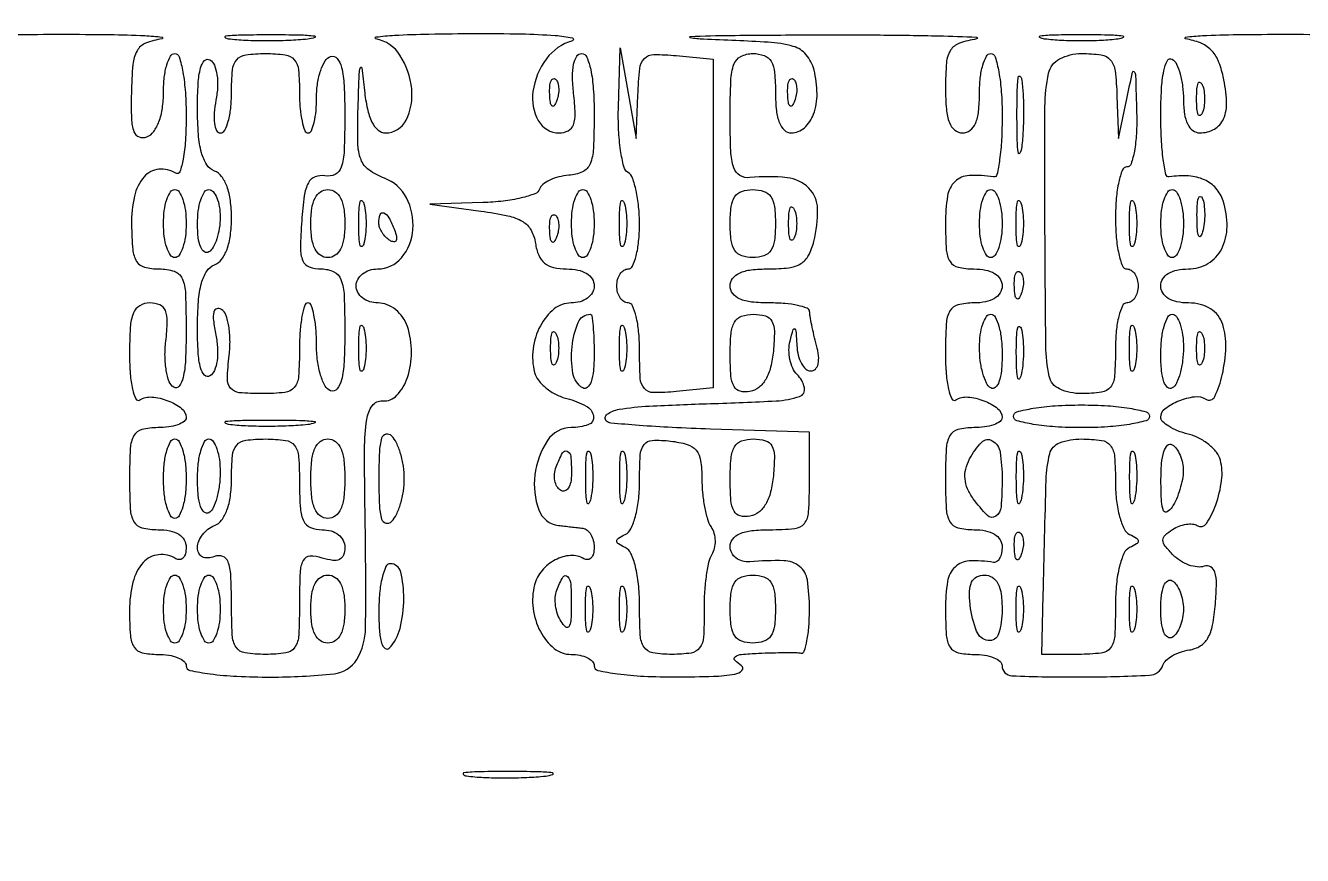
# Model space of a CAD drawing. Extents: x 23 to 255, y 40 to 184.
# Drawn here: x 65.21 to 74.74, y 168.88 to 175.08 of the extents above; entities that cross this region are included whole.
import ezdxf

# ---------------------------------------------------------------- set-up
doc = ezdxf.new("R2010")
doc.units = 0
doc.header["$MEASUREMENT"] = 0

msp = doc.modelspace()

# ---------------------------------------------------------------- linework, layer by layer
for points in [[(207.919475, 175.632891, 0.000007), (191.762556, 175.634099, 0.00002)], [(173.0434, 175.634494, 0.000013), (151.49745, 175.633531)], [(49.932728, 162.472053, 0.000008), (49.952466, 164.319505, 0.000321), (49.97291, 166.358783, 0.000194), (49.994663, 168.777), (50.048921, 175.0797), (50.06606, 167.4516, -0.000547), (50.070594, 163.518264, -0.002902), (50.058222, 161.365297, -0.000864)], [(65.121445, 175.009685, -0.003292), (65.4804, 175.012048, -0.003269), (65.839504, 175.009701, -0.008116), (66.102294, 175.001997, -0.020766), (66.23113, 174.990752, -0.868296), (66.231287, 174.977831, 0.05633), (66.108507, 174.94445, 0.171351), (66.0443, 174.88843, 0.107936), (66.013018, 174.786926, 0.01596), (66.001802, 174.571377, 0.0128), (66.002855, 174.38103, 0.078324), (66.021108, 174.284799, 0.222184), (66.05936, 174.246212, 0.181683), (66.118065, 174.246621, 0.145927), (66.168669, 174.285589, 0.067728), (66.208035, 174.359477, 0.054), (66.23343, 174.460457, 0.034634), (66.2418, 174.581151, -0.027893), (66.24794, 174.691136, -0.043794), (66.266651, 174.783879, -0.054371), (66.293797, 174.848945, -0.27324), (66.3264, 174.8682, -0.333273), (66.359493, 174.843386, -0.026513), (66.386149, 174.730051, -0.027583), (66.404897, 174.578188, -0.016922), (66.411, 174.397907, -0.015207), (66.405578, 174.219673, -0.029827), (66.388528, 174.078817, -0.038784), (66.364027, 173.985826, -0.479735), (66.334034, 173.975182, 0.164111), (66.206793, 174.00474, 0.192705), (66.097526, 173.948158, 0.124472), (66.024869, 173.803179, 0.057739), (66.003372, 173.592221, 0.017445), (66.012513, 173.404603, 0.118747), (66.04147, 173.317212, 0.194211), (66.100111, 173.274384, 0.061868), (66.209473, 173.2608, -0.077687), (66.32273, 173.243096, -0.217283), (66.380787, 173.190293, -0.092818), (66.406034, 173.077253, -0.008659), (66.411, 172.790507, -0.011896), (66.406021, 172.58125, -0.043323), (66.388258, 172.449661, -0.105461), (66.35861, 172.38517, -0.388816), (66.318311, 172.377499, -0.168721), (66.284808, 172.418683, -0.044446), (66.262661, 172.502001, -0.039941), (66.253051, 172.607164, -0.031888), (66.259023, 172.720892, 0.020138), (66.270416, 172.870618, 0.107732), (66.255923, 172.950736, 0.19853), (66.214431, 172.992215, 0.098636), (66.140212, 173.007, 0.131849), (66.06435, 172.986641, 0.169224), (66.017497, 172.932258, 0.079663), (65.993904, 172.825194, 0.014477), (65.988, 172.621307, 0.018862), (65.993459, 172.476643, 0.03711), (66.010609, 172.362884, 0.055971), (66.03539, 172.291843, 0.445646), (66.064966, 172.283182, -0.16021), (66.154578, 172.304718, -0.070271), (66.275084, 172.277495, -0.073583), (66.377327, 172.220386, -0.232695), (66.411, 172.151949, -0.244294), (66.395937, 172.12296, -0.06743), (66.348872, 172.098592, -0.051882), (66.280512, 172.081907, -0.033947), (66.1995, 172.0764, 0.058662), (66.080488, 172.062389, 0.210352), (66.0209, 172.01718, 0.114574), (65.993759, 171.922418, 0.012699), (65.988, 171.6957, 0.012699), (65.993759, 171.468982, 0.114574), (66.0209, 171.37422, 0.210352), (66.080488, 171.329011, 0.058662), (66.1995, 171.315, -0.046667), (66.289515, 171.30658, -0.093033), (66.355934, 171.280661, -0.12462), (66.396313, 171.23862, -0.130045), (66.411, 171.183107, -0.059057), (66.405419, 171.136017, -0.126632), (66.388391, 171.103931, -0.191218), (66.363207, 171.091668, -0.158514), (66.334034, 171.098782, 0.166263), (66.204666, 171.128263, 0.185392), (66.091172, 171.070316, 0.123004), (66.013622, 170.923985, 0.060712), (65.988, 170.713749, 0.017089), (65.994494, 170.52381, 0.126292), (66.022732, 170.438485, 0.19895), (66.082454, 170.396996, 0.053651), (66.1995, 170.3844, -0.038131), (66.280492, 170.378214, -0.057076), (66.348872, 170.359549, -0.074992), (66.395532, 170.332196, -0.226478), (66.411, 170.2998, 0.35435), (66.439062, 170.265176, 0.018721), (66.58935, 170.239196, 0.021783), (66.790415, 170.221014, 0.011656), (67.039799, 170.2152, 0.025512), (67.515656, 170.239496, 0.236864), (67.68419, 170.346852, 0.133086), (67.750413, 170.5826, 0.006525), (67.74729, 171.3996, -0.003949), (67.742658, 171.915747, -0.036758), (67.758767, 172.137835, -0.120433), (67.800793, 172.241366, -0.262774), (67.876068, 172.27603, 0.229715), (67.984218, 172.317881, 0.106917), (68.063076, 172.450348, 0.082608), (68.093197, 172.638079, 0.075539), (68.062638, 172.831694, 0.077178), (68.029039, 172.899275, 0.070275), (67.975604, 172.955975, 0.072896), (67.910661, 172.993956, 0.096209), (67.843499, 173.007, -0.076059), (67.781034, 173.016557, -0.089331), (67.728028, 173.044277, -0.100741), (67.692594, 173.085505, -0.127982), (67.68, 173.1339, -0.125389), (67.692331, 173.182296, -0.100779), (67.727044, 173.223523, -0.090193), (67.778969, 173.251232, -0.077727), (67.840149, 173.2608, 0.222982), (68.018998, 173.344733, 0.155612), (68.103906, 173.554584, 0.139839), (68.055267, 173.791911, 0.183895), (67.8915, 173.9376, -0.063722), (67.775459, 173.999583, -0.149735), (67.71618, 174.07665, -0.085479), (67.692317, 174.202176, -0.012296), (67.694222, 174.464256, -0.001414), (67.702987, 174.716865, -0.078832), (67.712105, 174.763066, -0.787697), (67.722594, 174.761846, -0.004101), (67.741628, 174.59325, 0.026788), (67.763584, 174.455262, 0.06253), (67.798031, 174.356707, 0.096322), (67.843633, 174.297115, 0.183403), (67.899262, 174.276, 0.284825), (68.052359, 174.370912, 0.141488), (68.094787, 174.604366, 0.117309), (68.007219, 174.856002, 0.205845), (67.82791, 174.977713, -0.852462), (67.828356, 174.991911, -0.018495), (67.966938, 175.004501, -0.008839), (68.223561, 175.013727, -0.003735), (68.5683, 175.017446, -0.005635), (68.912253, 175.014711, -0.013696), (69.16571, 175.002889, -0.032504), (69.294503, 174.984872, -0.786094), (69.295237, 174.963553, 0.166894), (69.099911, 174.828904, 0.123804), (68.999466, 174.584653, 0.164721), (69.039564, 174.367636, 0.271806), (69.195679, 174.276, 0.118041), (69.263367, 174.292206, 0.190175), (69.30217, 174.336009, 0.097309), (69.315286, 174.419908, 0.019324), (69.303457, 174.5721, -0.02454), (69.295213, 174.694682, -0.053976), (69.303623, 174.788115, -0.085398), (69.326589, 174.847681, -0.263992), (69.362744, 174.8682, -0.305006), (69.401747, 174.841967, -0.044979), (69.431012, 174.746254, -0.035068), (69.450473, 174.604802, -0.016654), (69.4566, 174.420903, -0.010498), (69.451113, 174.15958, -0.086932), (69.425835, 174.044061, -0.189978), (69.370063, 173.985888, -0.089186), (69.267503, 173.959362, 0.042128), (69.192974, 173.947381, 0.048871), (69.125301, 173.923347, 0.055603), (69.073662, 173.891685, 0.148052), (69.048953, 173.856759, -0.227966), (69.014886, 173.821628, -0.029669), (68.912179, 173.790623, -0.02974), (68.778077, 173.766996, -0.020694), (68.6247, 173.755694), (68.2299, 173.742987), (68.6106, 173.692244, -0.018538), (68.811548, 173.657836, -0.08202), (68.923035, 173.614553, -0.135141), (68.985622, 173.549768, -0.089843), (69.018334, 173.45115, 0.063704), (69.042633, 173.362772, 0.122993), (69.086189, 173.30431, 0.117225), (69.153726, 173.271491, 0.054795), (69.250984, 173.2608, -0.04975), (69.336003, 173.25232, -0.088761), (69.401181, 173.226597, -0.116801), (69.441844, 173.185926, -0.139075), (69.4566, 173.1339, -0.131321), (69.443503, 173.084892, -0.103531), (69.406796, 173.043761, -0.089194), (69.351246, 173.016382, -0.070118), (69.284674, 173.007, 0.171876), (69.157922, 172.962102, 0.101754), (69.05502, 172.836693, 0.089448), (69.000622, 172.664444, 0.096109), (69.011919, 172.48857, 0.103232), (69.041209, 172.429676, 0.055889), (69.098302, 172.371838, 0.052215), (69.172459, 172.323687, 0.056472), (69.253093, 172.293453, -0.061133), (69.397682, 172.237702, -0.238415), (69.451143, 172.161629, -0.35689), (69.413362, 172.098761, -0.086233), (69.284674, 172.0764, 0.25427), (69.108434, 171.98058, 0.11237), (69.0144, 171.723785, 0.119966), (69.04367, 171.462531, 0.285062), (69.191341, 171.346725, -0.001049), (69.234273, 171.341908, -0.000675), (69.284034, 171.33615, -0.000678), (69.332708, 171.330385, -0.001275), (69.372, 171.325575, -0.14357), (69.404308, 171.31155, -0.085255), (69.431749, 171.279363, -0.072797), (69.450289, 171.234325, -0.061373), (69.4566, 171.183107, -0.059057), (69.451019, 171.136017, -0.126632), (69.433991, 171.103931, -0.191218), (69.408807, 171.091668, -0.158514), (69.379634, 171.098782, 0.159433), (69.280802, 171.122692, 0.102451), (69.166552, 171.089465, 0.094678), (69.067503, 171.01002, 0.113032), (69.012263, 170.904143, 0.09559), (69.000738, 170.72757, 0.089573), (69.054916, 170.554931, 0.102086), (69.157747, 170.429377, 0.17194), (69.284674, 170.3844, -0.047238), (69.350475, 170.37817, -0.06722), (69.406097, 170.359549, -0.087371), (69.443602, 170.332112, -0.193594), (69.4566, 170.2998, 0.353136), (69.484432, 170.265307, 0.019488), (69.630764, 170.23959, 0.022299), (69.826954, 170.221806, 0.011982), (70.06995, 170.216495, 0.007264), (70.348325, 170.221128, 0.034623), (70.506538, 170.237064, 0.155409), (70.560131, 170.264827, 0.477379), (70.5564, 170.2998, -0.058328), (70.506915, 170.340663, -0.452799), (70.509195, 170.36701, -0.136733), (70.555232, 170.38446, -0.011496), (70.6833, 170.393123, -0.004614), (70.785125, 170.396721, -0.005503), (70.881185, 170.39817, -0.004791), (70.962118, 170.397726, -0.035396), (71.00055, 170.394418, 0.367733), (71.025282, 170.40952, 0.031759), (71.045362, 170.486748, 0.030054), (71.059438, 170.593767, 0.017674), (71.064, 170.7228, 0.036224), (71.048251, 170.939901, 0.190944), (70.98981, 171.041457, 0.164714), (70.871807, 171.083834, 0.025477), (70.61985, 171.075602, -0.084409), (70.563316, 171.080408, -0.10054), (70.51529, 171.103823, -0.110164), (70.483257, 171.142062, -0.120039), (70.4718, 171.189097, -0.166815), (70.491018, 171.245097, -0.127581), (70.542691, 171.284857, -0.075037), (70.632759, 171.308071, -0.025619), (70.7679, 171.315, 0.023471), (70.953767, 171.32373, 0.201143), (71.025643, 171.362147, 0.158715), (71.05777, 171.445435, 0.013336), (71.064, 171.678959), (71.064, 172.042918), (70.324385, 172.066074, -0.004387), (70.038315, 172.077543, -0.006785), (69.791491, 172.092969, -0.002641), (69.581105, 172.110105, -0.176511), (69.548885, 172.125115, -0.464296), (69.553178, 172.176127, -0.113072), (69.642774, 172.213196, -0.029563), (69.868039, 172.23762, -0.004398), (70.324385, 172.255926, 0.005077), (70.81452, 172.276255, 0.068293), (70.990676, 172.309765, 0.38598), (71.026604, 172.374037, 0.140512), (70.971466, 172.473494, -0.090565), (70.939012, 172.52045, -0.054621), (70.917988, 172.584975, -0.052365), (70.91076, 172.65613, -0.062208), (70.919352, 172.723064, -0.006188), (70.942745, 172.809499, -0.507872), (70.953916, 172.813631, -0.233825), (70.963219, 172.797601, -0.003728), (70.969586, 172.68975, 0.047353), (70.980309, 172.616906, 0.065192), (71.004267, 172.555315, 0.08285), (71.037026, 172.513667, 0.186874), (71.073867, 172.4994, 0.20417), (71.107909, 172.513905, 0.136015), (71.128327, 172.551746, 0.083333), (71.131844, 172.612141, 0.038449), (71.117322, 172.68975, -0.007025), (71.097709, 172.767279, -0.007754), (71.080956, 172.842823, -0.007282), (71.068605, 172.907689, -0.038866), (71.065155, 172.94355, 0.310477), (71.047522, 172.968235, 0.034547), (70.97736, 172.988362, 0.032405), (70.881472, 173.002414, 0.020184), (70.7679, 173.007, -0.025511), (70.632199, 173.013928, -0.075863), (70.5423, 173.037214, -0.129352), (70.490926, 173.077265, -0.164293), (70.4718, 173.1339, -0.161627), (70.490489, 173.190203, -0.129065), (70.540771, 173.230296, -0.077299), (70.628218, 173.253757, -0.026963), (70.758729, 173.2608, 0.029651), (70.909237, 173.269733, 0.106833), (70.999612, 173.300833, 0.135538), (71.057164, 173.361741, 0.060508), (71.097053, 173.465577, 0.067504), (71.124324, 173.710031, 0.192965), (71.058173, 173.864361, 0.171503), (70.896394, 173.941495, 0.05169), (70.61985, 173.942024, -0.160738), (70.544778, 173.958605, -0.182086), (70.498927, 174.015953, -0.068855), (70.476863, 174.139496, -0.009808), (70.4718, 174.397582, -0.009604), (70.476971, 174.666761, -0.076831), (70.500554, 174.788223, -0.189748), (70.551743, 174.846566, -0.11946), (70.641, 174.8682, -0.087745), (70.725808, 174.853201, -0.177212), (70.776964, 174.810037, -0.10769), (70.803247, 174.726434, -0.022514), (70.8102, 174.5721, 0.026588), (70.817136, 174.441759, 0.06822), (70.839768, 174.35029, 0.11212), (70.877144, 174.295902, 0.188537), (70.928049, 174.276, 0.186285), (71.02632, 174.313929, 0.122294), (71.09468, 174.415867, 0.089647), (71.120593, 174.568169, 0.058972), (71.097822, 174.744959, 0.112877), (71.039734, 174.859114, 0.152126), (70.94294, 174.921614, 0.054161), (70.754988, 174.952563, 0.00477), (70.273048, 174.974478, -0.035353), (70.172935, 174.985189, -0.895234), (70.173628, 174.99555, -0.008465), (70.475834, 175.003623, -0.001643), (71.0217, 175.007166, -0.002122), (71.590504, 175.006576, -0.004562), (72.028837, 175.000261, -0.006048), (72.311162, 174.990199, -0.905566), (72.31185, 174.976805, 0.046692), (72.182685, 174.944695, 0.169107), (72.117376, 174.892738, 0.122025), (72.086679, 174.800379, 0.01951), (72.0792, 174.608781, 0.020855), (72.085732, 174.452243, 0.070341), (72.108415, 174.352613, 0.129131), (72.148317, 174.296857, 0.174954), (72.2061, 174.276, 0.164293), (72.262735, 174.295126, 0.129352), (72.302786, 174.3465, 0.075863), (72.326072, 174.436399, 0.025511), (72.333, 174.5721, -0.027026), (72.339137, 174.685558, -0.042582), (72.357851, 174.781221, -0.052312), (72.38497, 174.848565, -0.277684), (72.4176, 174.8682, -0.332234), (72.450681, 174.843491, -0.026982), (72.477349, 174.731518, -0.027868), (72.496096, 174.581266, -0.017105), (72.5022, 174.4029, -0.012821), (72.497643, 174.225194, -0.021802), (72.483562, 174.077225, -0.017945), (72.463758, 173.9648, -0.398588), (72.43875, 173.947618, 0.049932), (72.255302, 173.958053, 0.183705), (72.150395, 173.912916, 0.163813), (72.094855, 173.805283, 0.037927), (72.0792, 173.5992, 0.016149), (72.085545, 173.402797, 0.124134), (72.113569, 173.31579, 0.201266), (72.173244, 173.273639, 0.05449), (72.2907, 173.2608, -0.04716), (72.37897, 173.252456, -0.088208), (72.4458, 173.22696, -0.118484), (72.487156, 173.18635, -0.140575), (72.5022, 173.1339, -0.140575), (72.487156, 173.08145, -0.118484), (72.4458, 173.04084, -0.088208), (72.37897, 173.015344, -0.04716), (72.2907, 173.007, 0.059178), (72.171537, 172.992847, 0.211254), (72.111948, 172.947281, 0.113508), (72.0849, 172.851613, 0.012373), (72.0792, 172.621307, 0.018862), (72.084659, 172.476643, 0.03711), (72.101809, 172.362884, 0.055971), (72.12659, 172.291843, 0.445646), (72.156166, 172.283182, -0.16021), (72.245778, 172.304718, -0.070271), (72.366284, 172.277495, -0.073583), (72.468527, 172.220386, -0.232695), (72.5022, 172.151949, -0.244294), (72.487137, 172.12296, -0.06743), (72.440072, 172.098592, -0.051882), (72.371712, 172.081907, -0.033947), (72.2907, 172.0764, 0.058662), (72.171688, 172.062389, 0.210352), (72.1121, 172.01718, 0.114574), (72.084959, 171.922418, 0.012699), (72.0792, 171.6957, 0.012699), (72.084959, 171.468982, 0.114574), (72.1121, 171.37422, 0.210352), (72.171688, 171.329011, 0.058662), (72.2907, 171.315, -0.04716), (72.37897, 171.306656, -0.088208), (72.4458, 171.28116, -0.118484), (72.487156, 171.24055, -0.140575), (72.5022, 171.1881, -0.048526), (72.497545, 171.140252, -0.075993), (72.483562, 171.10142, -0.105904), (72.462918, 171.077323, -0.204797), (72.43875, 171.071218, 0.049932), (72.255302, 171.081653, 0.183705), (72.150395, 171.036516, 0.163813), (72.094855, 170.928883, 0.037927), (72.0792, 170.7228, 0.016149), (72.085545, 170.526397, 0.124134), (72.113569, 170.43939, 0.201266), (72.173244, 170.397239, 0.05449), (72.2907, 170.3844, -0.038131), (72.371692, 170.378214, -0.057076), (72.440072, 170.359549, -0.074992), (72.486732, 170.332196, -0.226478), (72.5022, 170.2998, 0.403233), (72.574601, 170.224622, 0.010369), (73.087849, 170.215948, 0.010669), (73.60246, 170.228906, 0.31003), (73.702236, 170.304407, -0.128358), (73.725635, 170.340352, -0.054352), (73.772488, 170.374499, -0.048895), (73.833292, 170.401908, -0.045738), (73.899636, 170.417749, 0.102777), (73.98103, 170.447257, 0.126182), (74.036969, 170.50528, 0.082945), (74.072831, 170.603348, 0.025299), (74.094089, 170.760472, 0.016678), (74.101753, 170.911995, 0.076766), (74.089865, 170.998838, 0.196306), (74.058627, 171.037708, 0.209983), (74.010245, 171.042182, -0.109384), (73.959088, 171.03685, -0.05817), (73.896793, 171.051453, -0.053768), (73.833588, 171.082289, -0.056075), (73.779385, 171.125529, -0.027057), (73.718693, 171.193171, -0.164503), (73.702744, 171.236714, -0.214542), (73.718532, 171.2743, -0.049263), (73.77459, 171.317095, -0.048614), (73.823803, 171.341259, -0.050455), (73.876149, 171.355097, -0.055753), (73.923758, 171.3573, -0.122715), (73.958226, 171.346283, 0.404976), (74.027165, 171.36141, 0.061046), (74.096802, 171.500813, 0.052397), (74.140634, 171.68257, 0.097234), (74.131281, 171.83343, 0.103232), (74.101991, 171.892324, 0.055889), (74.044898, 171.950162, 0.052215), (73.970741, 171.998313, 0.056472), (73.890107, 172.028547, -0.032132), (73.812186, 172.053519, -0.044148), (73.74638, 172.086339, -0.051678), (73.700353, 172.12163, -0.2062), (73.6866, 172.153561, -0.234224), (73.719213, 172.219361, -0.067345), (73.820953, 172.277075, -0.065367), (73.939078, 172.307359, -0.170111), (74.02361, 172.288759, 0.44841), (74.089706, 172.308446, 0.05392), (74.145465, 172.470962, 0.046601), (74.172414, 172.677671, 0.086172), (74.149617, 172.844995, 0.088987), (74.114116, 172.912388, 0.086812), (74.057142, 172.963916, 0.079812), (73.981657, 172.996079, 0.060949), (73.892399, 173.007, -0.049666), (73.807279, 173.015476, -0.088745), (73.74205, 173.041192, -0.116855), (73.701365, 173.08186, -0.139121), (73.6866, 173.1339, -0.139121), (73.701365, 173.18594, -0.116855), (73.74205, 173.226608, -0.088745), (73.807279, 173.252324, -0.049666), (73.892399, 173.2608, 0.135897), (74.038623, 173.30129, 0.140393), (74.141025, 173.41087, 0.117269), (74.181197, 173.575652, 0.078405), (74.1519, 173.7684, 0.104325), (74.098582, 173.862561, 0.107451), (74.012263, 173.925973, 0.090408), (73.894522, 173.954685, 0.053917), (73.75005, 173.947618, -0.399427), (73.725033, 173.96486, -0.017592), (73.705238, 174.078691, -0.021567), (73.691157, 174.228272, -0.012684), (73.6866, 174.407893, -0.013434), (73.691819, 174.602105, -0.036506), (73.709203, 174.738564, -0.067066), (73.736035, 174.815985, -0.439638), (73.7712, 174.8259, -0.146547), (73.80382, 174.78917, -0.040338), (73.830949, 174.715886, -0.037109), (73.849572, 174.623885, -0.031397), (73.8558, 174.524807, 0.035447), (73.863377, 174.418063, 0.078626), (73.887313, 174.340316, 0.117824), (73.926168, 174.293254, 0.162938), (73.977707, 174.276, 0.128512), (74.08682, 174.304516, 0.167809), (74.154915, 174.381062, 0.111827), (74.177436, 174.510878, 0.041337), (74.152562, 174.695986, 0.045865), (74.114535, 174.815576, 0.096703), (74.060382, 174.896046, 0.10262), (73.982278, 174.947343, 0.056292), (73.871343, 174.977346, -0.865867), (73.87145, 174.990425, -0.022227), (73.996783, 175.001855, -0.008311), (74.258375, 175.009671, -0.003313), (74.6172, 175.012048, -0.003283), (74.97621, 175.009691, -0.008181)]]:
    msp.add_lwpolyline(points, format="xyb")
for points in [[(73.36935, 174.976201, -0.019375), (73.244162, 174.965569, -0.011494), (73.0944, 174.962126, -0.011494), (72.944638, 174.965569, -0.019375), (72.81945, 174.976201, -0.108536), (72.78424, 174.988644, -0.707215), (72.7868, 175.000299, -0.025693), (72.897319, 175.00828, -0.005179), (73.0944, 175.010322, -0.005179), (73.291481, 175.00828, -0.025693), (73.402, 175.000299, -0.707215), (73.40456, 174.988644, -0.108536)], [(67.318563, 174.975659, -0.015806), (67.176481, 174.965361, -0.010474), (67.01296, 174.962124, -0.010546), (66.853825, 174.965665, -0.02012), (66.726363, 174.976341, -0.180442), (66.703007, 174.988526, -0.613017), (66.707471, 175.00014, -0.021409), (66.832774, 175.007811, -0.004873), (67.0455, 175.009639, -0.004587), (67.25751, 175.00745, -0.026082), (67.369995, 174.999376, -0.78507), (67.371319, 174.987997, -0.062969)], [(66.633138, 174.51954, 0.030607), (66.620268, 174.425631, 0.053255), (66.622735, 174.347107, 0.076888), (66.638718, 174.293797, 0.289189), (66.666915, 174.276, 0.28125), (66.69875, 174.295446, 0.050654), (66.72517, 174.362979, 0.041612), (66.743419, 174.458638, 0.026339), (66.7494, 174.5721, -0.021354), (66.75685, 174.746463, -0.157079), (66.788679, 174.822375, -0.185552), (66.856012, 174.858744, -0.032088), (67.0032, 174.8682, -0.032088), (67.150388, 174.858744, -0.185552), (67.217721, 174.822375, -0.157079), (67.24955, 174.746463, -0.021354), (67.257, 174.5721, 0.020452), (67.261644, 174.458609, 0.032996), (67.275879, 174.362979, 0.035683), (67.296281, 174.29336, 0.313283), (67.321268, 174.276, 0.301364), (67.346124, 174.292478, 0.041666), (67.366417, 174.354401, 0.036417), (67.380382, 174.440608, 0.022719), (67.384718, 174.542898, -0.037132), (67.39219, 174.647719, -0.046994), (67.415204, 174.742044, -0.054504), (67.449057, 174.813556, -0.174105), (67.48965, 174.846048, -0.31405), (67.537767, 174.832298, -0.112445), (67.571162, 174.76488, -0.047505), (67.590229, 174.630577, -0.011523), (67.5954, 174.406241, -0.00917), (67.590555, 174.142107, -0.070209), (67.568777, 174.02026, -0.198207), (67.52283, 173.966631, -0.160715), (67.44735, 173.955041, 0.134532), (67.373297, 173.947529, 0.182656), (67.323672, 173.903128, 0.085875), (67.292783, 173.806113, 0.016175), (67.273286, 173.62035, 0.013348), (67.263981, 173.41613, 0.10272), (67.281593, 173.322477, 0.212747), (67.329772, 173.276598, 0.085634), (67.421336, 173.2608, -0.112102), (67.514115, 173.239734, -0.195221), (67.566456, 173.182256, -0.079063), (67.590278, 173.061818, -0.009368), (67.5954, 172.78845, -0.011651), (67.590218, 172.566091, -0.047841), (67.571131, 172.432785, -0.113061), (67.537724, 172.365859, -0.312518), (67.48965, 172.352199, -0.189021), (67.448627, 172.386934, -0.049428), (67.414746, 172.46802, -0.042757), (67.391595, 172.575816, -0.031534), (67.3839, 172.697705, 0.019313), (67.379318, 172.816297, 0.031275), (67.365262, 172.916207, 0.032725), (67.345164, 172.989472, 0.319918), (67.32045, 173.007055, 0.328956), (67.295664, 172.988736, 0.028353), (67.275638, 172.907611, 0.028696), (67.261579, 172.798322, 0.017643), (67.257, 172.6686, -0.01575), (67.25036, 172.457855, -0.157966), (67.218405, 172.376993, -0.196221), (67.148243, 172.339244, -0.026526), (66.977888, 172.3302, -0.021291), (66.807313, 172.337467, -0.196487), (66.742794, 172.370499, -0.189138), (66.718543, 172.44, -0.019523), (66.732177, 172.616308, 0.031454), (66.738245, 172.72998, 0.039567), (66.728913, 172.834968, 0.04395), (66.707192, 172.918096, 0.17006), (66.674163, 172.958913, 0.216409), (66.639405, 172.963363, 0.270408), (66.617764, 172.939837, 0.084727), (66.6148, 172.876092, 0.018703), (66.632297, 172.767666, -0.035576), (66.645216, 172.665902, -0.049269), (66.641235, 172.574057, -0.059183), (66.622121, 172.502202, -0.161123), (66.588723, 172.462367, -0.356564), (66.548577, 172.467675, -0.126197), (66.518546, 172.522224, -0.049546), (66.500624, 172.6383, -0.013544), (66.4956, 172.823756, -0.017756), (66.502538, 173.019057, -0.048529), (66.525615, 173.155126, -0.07531), (66.564933, 173.244289, -0.161054), (66.6225, 173.291394, 0.142787), (66.675774, 173.331898, 0.072462), (66.715928, 173.406747, 0.055478), (66.741188, 173.511374, 0.031523), (66.7494, 173.6415, 0.031523), (66.741188, 173.771626, 0.055478), (66.715928, 173.876253, 0.072462), (66.675774, 173.951102, 0.142787), (66.6225, 173.991606, -0.161054), (66.564933, 174.038711, -0.07531), (66.525615, 174.127874, -0.048529), (66.502538, 174.263943, -0.017756), (66.4956, 174.459244, -0.013544), (66.500624, 174.6447, -0.049546), (66.518546, 174.760776, -0.126197), (66.548577, 174.815325, -0.356564), (66.588723, 174.820633, -0.160521), (66.621912, 174.781141, -0.058595), (66.641174, 174.709745, -0.049273), (66.645531, 174.619021, -0.036746)], [(69.782995, 174.55631, -0.016277), (69.796991, 174.756651, -0.16842), (69.831425, 174.830558, -0.202071), (69.901156, 174.86023, -0.02492), (70.06995, 174.85241), (70.3449, 174.8259), (70.3449, 173.5992), (70.3449, 172.3725), (70.06995, 172.34599, -0.024415), (69.898475, 172.337873, -0.217115), (69.831435, 172.368547, -0.16671), (69.800838, 172.444335, -0.013333), (69.795, 172.66324, 0.023225), (69.788877, 172.794983, 0.037123), (69.770149, 172.90602, 0.042868), (69.743166, 172.985577, 0.297902), (69.7104, 173.007, -0.148195), (69.678137, 173.016777, -0.098894), (69.650651, 173.044277, -0.082425), (69.632119, 173.085386, -0.064853), (69.6258, 173.1339, -0.064853), (69.632119, 173.182414, -0.082425), (69.650651, 173.223523, -0.098894), (69.678137, 173.251023, -0.148195), (69.7104, 173.2608, 0.293924), (69.743137, 173.281864, 0.044731), (69.770149, 173.358738, 0.038191), (69.788875, 173.466436, 0.023957), (69.795, 173.594207, 0.023552), (69.788803, 173.725695, 0.030444), (69.770149, 173.845035, 0.031293), (69.743208, 173.939257, 0.17067), (69.7104, 173.9799, -0.196475), (69.678033, 174.024365, -0.023642), (69.654178, 174.145829, -0.025269), (69.639377, 174.299325, -0.018235), (69.637805, 174.471343), (69.64981, 174.9105), (69.7104, 174.5721), (69.77099, 174.2337)], [(73.359337, 174.55095), (73.370474, 174.2337), (73.4328, 174.5298, -0.002196), (73.475883, 174.730109, -0.654524), (73.488281, 174.732563, -0.144942), (73.498014, 174.703121, -0.000922), (73.506263, 174.42405, -0.019824), (73.504425, 174.270015, -0.032321), (73.489277, 174.140243, -0.034707), (73.465068, 174.04551, -0.32342), (73.4328, 174.0222, 0.31052), (73.399932, 173.999609, 0.036969), (73.373051, 173.910369, 0.033738), (73.354315, 173.787414, 0.020945), (73.3482, 173.6415, 0.020945), (73.354315, 173.495586, 0.033738), (73.373051, 173.372631, 0.036969), (73.399932, 173.283391, 0.31052), (73.4328, 173.2608, -0.148195), (73.465063, 173.251023, -0.098894), (73.492549, 173.223523, -0.082425), (73.511081, 173.182414, -0.064853), (73.5174, 173.1339, -0.064853), (73.511081, 173.085386, -0.082425), (73.492549, 173.044277, -0.098894), (73.465063, 173.016777, -0.148195), (73.4328, 173.007, 0.295869), (73.400049, 172.985761, 0.04382), (73.373051, 172.907595, 0.037669), (73.354324, 172.798287, 0.023598), (73.3482, 172.6686, -0.015744), (73.341703, 172.462314, -0.14616), (73.311188, 172.37955, -0.200505), (73.244627, 172.340414, -0.033956), (73.0944, 172.3302, -0.105632), (72.93123, 172.365061, -0.23894), (72.853883, 172.460564, -0.050265), (72.828504, 172.68782, -0.001664), (72.821722, 173.5992, -0.002307), (72.822157, 174.470413, -0.051682), (72.849397, 174.720755, -0.222538), (72.93076, 174.827872, -0.121406), (73.0944, 174.8682, -0.034521), (73.242039, 174.857995, -0.18636), (73.311091, 174.819684, -0.147056), (73.345494, 174.739159, -0.019166)], [(69.175991, 174.513938, -0.054073), (69.157248, 174.478687, -0.470617), (69.14183, 174.477228, -0.168741), (69.129874, 174.501911, -0.018894), (69.124879, 174.56505, -0.028489), (69.125809, 174.623947, -0.077125), (69.135176, 174.664554, -0.208169), (69.150797, 174.679997, -0.296942), (69.169313, 174.676088, -0.126455), (69.185661, 174.648429, -0.060344), (69.192358, 174.607372, -0.05415), (69.189192, 174.560203, -0.051402)], [(70.952591, 174.513938, -0.054073), (70.933848, 174.478687, -0.470617), (70.91843, 174.477228, -0.168741), (70.906474, 174.501911, -0.018894), (70.901479, 174.56505, -0.028489), (70.902409, 174.623947, -0.077125), (70.911776, 174.664554, -0.208169), (70.927397, 174.679997, -0.296942), (70.945913, 174.676088, -0.126455), (70.962261, 174.648429, -0.060344), (70.968958, 174.607372, -0.05415), (70.965792, 174.560203, -0.051402)], [(72.648112, 174.171765, -0.069146), (72.635383, 174.124157, -0.756877), (72.623681, 174.125619, -0.031761), (72.615322, 174.221243, -0.005499), (72.613015, 174.4029, -0.005888), (72.614853, 174.58528, -0.025342), (72.622715, 174.693497, -0.556092), (72.634667, 174.699015, -0.212532), (72.647249, 174.679365, -0.024559), (72.658292, 174.571039, -0.012695), (72.66198, 174.434914, -0.01259), (72.658682, 174.29447, -0.018638)], [(73.996429, 174.42405, -0.174857), (73.980585, 174.406336, -0.447206), (73.966293, 174.411492, -0.078554), (73.956397, 174.454384, -0.017491), (73.953758, 174.5298, -0.017491), (73.956397, 174.605216, -0.078554), (73.966293, 174.648108, -0.447206), (73.980585, 174.653264, -0.174857), (73.996429, 174.63555, -0.057986), (74.009655, 174.587327, -0.037979), (74.014031, 174.5298, -0.037979), (74.009655, 174.472273, -0.057986)], [(66.411, 173.5992, -0.031626), (66.404844, 173.501973, -0.048861), (66.386149, 173.419954, -0.06271), (66.358909, 173.363129, -0.254951), (66.3264, 173.3454, -0.254951), (66.293891, 173.363129, -0.06271), (66.266651, 173.419954, -0.048861), (66.247956, 173.501973, -0.031626), (66.2418, 173.5992, -0.031626), (66.247956, 173.696427, -0.048861), (66.266651, 173.778446, -0.06271), (66.293891, 173.835271, -0.254951), (66.3264, 173.853, -0.254951), (66.358909, 173.835271, -0.06271), (66.386149, 173.778446, -0.048861), (66.404844, 173.696427, -0.031626)], [(66.6648, 173.646493, -0.037634), (66.658553, 173.563612, -0.041396), (66.639949, 173.485288, -0.045439), (66.612729, 173.422104, -0.130646), (66.5802, 173.3877, -0.297719), (66.547056, 173.388534, -0.145541), (66.519391, 173.422895, -0.069343), (66.501213, 173.493983, -0.027979), (66.4956, 173.594207, -0.031003), (66.501753, 173.69335, -0.048032), (66.520451, 173.77698, -0.061379), (66.547677, 173.835029, -0.257909), (66.5802, 173.853, -0.222681), (66.612584, 173.837825, -0.076538), (66.639949, 173.792339, -0.058208), (66.65861, 173.725569, -0.039081)], [(67.5954, 173.5992, -0.033607), (67.587874, 173.487352, -0.082504), (67.563675, 173.40885, -0.12651), (67.523402, 173.362497, -0.152103), (67.4685, 173.3454, -0.152103), (67.413598, 173.362497, -0.12651), (67.373325, 173.40885, -0.082504), (67.349126, 173.487352, -0.033607), (67.3416, 173.5992, -0.033607), (67.349126, 173.711048, -0.082504), (67.373325, 173.78955, -0.12651), (67.413598, 173.835903, -0.152103), (67.4685, 173.853, -0.152103), (67.523402, 173.835903, -0.12651), (67.563675, 173.78955, -0.082504), (67.587874, 173.711048, -0.033607)], [(67.738317, 173.45115, -0.161593), (67.724078, 173.429227, -0.542911), (67.710992, 173.433569, -0.052887), (67.701972, 173.493282, -0.011065), (67.699627, 173.5992, -0.011065), (67.701972, 173.705118, -0.052887), (67.710992, 173.764831, -0.542911), (67.724078, 173.769173, -0.161593), (67.738317, 173.74725, -0.039571), (67.750348, 173.679801, -0.024357), (67.754276, 173.5992, -0.024357), (67.750348, 173.518599, -0.039571)], [(69.4566, 173.5992, -0.031626), (69.450444, 173.501973, -0.048861), (69.431749, 173.419954, -0.06271), (69.404509, 173.363129, -0.254951), (69.372, 173.3454, -0.254951), (69.339491, 173.363129, -0.06271), (69.312251, 173.419954, -0.048861), (69.293556, 173.501973, -0.031626), (69.2874, 173.5992, -0.031626), (69.293556, 173.696427, -0.048861), (69.312251, 173.778446, -0.06271), (69.339491, 173.835271, -0.254951), (69.372, 173.853, -0.254951), (69.404509, 173.835271, -0.06271), (69.431749, 173.778446, -0.048861), (69.450444, 173.696427, -0.031626)], [(69.684117, 173.45115, -0.161593), (69.669878, 173.429227, -0.542911), (69.656792, 173.433569, -0.052887), (69.647772, 173.493282, -0.011065), (69.645427, 173.5992, -0.011065), (69.647772, 173.705118, -0.052887), (69.656792, 173.764831, -0.542911), (69.669878, 173.769173, -0.161593), (69.684117, 173.74725, -0.039571), (69.696148, 173.679801, -0.024357), (69.700076, 173.5992, -0.024357), (69.696148, 173.518599, -0.039571)], [(70.8102, 173.5992, -0.030703), (70.802395, 173.472222, -0.116834), (70.77495, 173.398275, -0.166173), (70.723512, 173.35889, -0.081208), (70.641, 173.3454, -0.081208), (70.558488, 173.35889, -0.166173), (70.50705, 173.398275, -0.116834), (70.479605, 173.472222, -0.030703), (70.4718, 173.5992, -0.030703), (70.479605, 173.726178, -0.116834), (70.50705, 173.800125, -0.166173), (70.558488, 173.83951, -0.081208), (70.641, 173.853, -0.081208), (70.723512, 173.83951, -0.166173), (70.77495, 173.800125, -0.116834), (70.802395, 173.726178, -0.030703)], [(72.5022, 173.5992, -0.031626), (72.496044, 173.501973, -0.048861), (72.477349, 173.419954, -0.06271), (72.450109, 173.363129, -0.254951), (72.4176, 173.3454, -0.254951), (72.385091, 173.363129, -0.06271), (72.357851, 173.419954, -0.048861), (72.339156, 173.501973, -0.031626), (72.333, 173.5992, -0.031626), (72.339156, 173.696427, -0.048861), (72.357851, 173.778446, -0.06271), (72.385091, 173.835271, -0.254951), (72.4176, 173.853, -0.254951), (72.450109, 173.835271, -0.06271), (72.477349, 173.778446, -0.048861), (72.496044, 173.696427, -0.031626)], [(72.645117, 173.45115, -0.161593), (72.630878, 173.429227, -0.542911), (72.617792, 173.433569, -0.052887), (72.608772, 173.493282, -0.011065), (72.606427, 173.5992, -0.011065), (72.608772, 173.705118, -0.052887), (72.617792, 173.764831, -0.542911), (72.630878, 173.769173, -0.161593), (72.645117, 173.74725, -0.039571), (72.657148, 173.679801, -0.024357), (72.661076, 173.5992, -0.024357), (72.657148, 173.518599, -0.039571)], [(73.491117, 173.45115, -0.161593), (73.476878, 173.429227, -0.542911), (73.463792, 173.433569, -0.052887), (73.454772, 173.493282, -0.011065), (73.452427, 173.5992, -0.011065), (73.454772, 173.705118, -0.052887), (73.463792, 173.764831, -0.542911), (73.476878, 173.769173, -0.161593), (73.491117, 173.74725, -0.039571), (73.503148, 173.679801, -0.024357), (73.507076, 173.5992, -0.024357), (73.503148, 173.518599, -0.039571)], [(73.8558, 173.5992, -0.031626), (73.849644, 173.501973, -0.048861), (73.830949, 173.419954, -0.06271), (73.803709, 173.363129, -0.254951), (73.7712, 173.3454, -0.254951), (73.738691, 173.363129, -0.06271), (73.711451, 173.419954, -0.048861), (73.692756, 173.501973, -0.031626), (73.6866, 173.5992, -0.031626), (73.692756, 173.696427, -0.048861), (73.711451, 173.778446, -0.06271), (73.738691, 173.835271, -0.254951), (73.7712, 173.853, -0.254951), (73.803709, 173.835271, -0.06271), (73.830949, 173.778446, -0.048861), (73.849644, 173.696427, -0.031626)], [(73.999027, 173.53736, -0.087174), (73.984109, 173.504732, -0.597527), (73.970563, 173.506216, -0.080377), (73.960328, 173.55113, -0.012823), (73.956893, 173.6415, -0.014395), (73.958395, 173.732878, -0.052471), (73.967056, 173.790155, -0.333666), (73.980765, 173.801056, -0.31318), (73.995892, 173.79116, -0.06278), (74.009299, 173.740574, -0.030339), (74.014194, 173.673649, -0.029507), (74.010863, 173.602299, -0.037336)], [(67.96608, 173.552506, -0.036408), (67.98091, 173.503457, -0.155351), (67.978273, 173.473355, -0.32948), (67.961374, 173.463257, -0.1144), (67.932831, 173.472899, -0.061454), (67.900841, 173.498574, -0.051183), (67.873767, 173.532787, -0.053277), (67.855334, 173.569924, -0.088797), (67.8492, 173.604193, -0.079093), (67.859155, 173.666732, -0.444011), (67.886549, 173.678945, -0.168622), (67.924894, 173.643189, -0.029964)], [(70.950829, 173.49345, -0.174857), (70.934985, 173.475736, -0.447206), (70.920693, 173.480892, -0.078554), (70.910797, 173.523784, -0.017491), (70.908158, 173.5992, -0.017491), (70.910797, 173.674616, -0.078554), (70.920693, 173.717508, -0.447206), (70.934985, 173.722664, -0.174857), (70.950829, 173.70495, -0.057986), (70.964055, 173.656727, -0.037979), (70.968431, 173.5992, -0.037979), (70.964055, 173.541673, -0.057986)], [(69.175991, 173.498737, -0.054073), (69.157248, 173.463487, -0.470617), (69.14183, 173.462028, -0.168741), (69.129874, 173.486711, -0.018894), (69.124879, 173.54985, -0.028489), (69.125809, 173.608747, -0.077125), (69.135176, 173.649354, -0.208169), (69.150797, 173.664797, -0.296942), (69.169313, 173.660888, -0.126455), (69.185661, 173.633229, -0.060344), (69.192358, 173.592172, -0.05415), (69.189192, 173.545003, -0.051402)], [(72.644591, 173.075738, -0.054073), (72.625848, 173.040487, -0.470617), (72.61043, 173.039028, -0.168741), (72.598474, 173.063711, -0.018894), (72.593479, 173.12685, -0.028489), (72.594409, 173.185747, -0.077125), (72.603776, 173.226354, -0.208169), (72.619397, 173.241797, -0.296942), (72.637913, 173.237888, -0.126455), (72.654261, 173.210229, -0.060344), (72.660958, 173.169172, -0.05415), (72.657792, 173.122003, -0.051402)], [(69.4566, 172.621307, -0.023007), (69.451119, 172.50225, -0.059005), (69.43318, 172.41804, -0.125298), (69.40563, 172.375719, -0.336396), (69.372, 172.3725, -0.214448), (69.298646, 172.480945, -0.068716), (69.291675, 172.679956, -0.073684), (69.338103, 172.862308, -0.302333), (69.4284, 172.9224, -0.377696), (69.439657, 172.912482, -0.00822), (69.448316, 172.833954, -0.014563), (69.454571, 172.736752, -0.008785)], [(70.79441, 172.648143, -0.036391), (70.773736, 172.52706, -0.070566), (70.737147, 172.436183, -0.093346), (70.685439, 172.376001, -0.122511), (70.61985, 172.34584, -0.110036), (70.546817, 172.348175, -0.209131), (70.501346, 172.38372, -0.105056), (70.477757, 172.464041, -0.019079), (70.4718, 172.620097, -0.021397), (70.47866, 172.780327, -0.109962), (70.505163, 172.864622, -0.18153), (70.557524, 172.907661, -0.082394), (70.64636, 172.9224, -0.070399), (70.735598, 172.909773, -0.201323), (70.783407, 172.871233, -0.126471), (70.802138, 172.795799, -0.022039)], [(72.5022, 172.621307, -0.023007), (72.496719, 172.50225, -0.059005), (72.47878, 172.41804, -0.125298), (72.45123, 172.375719, -0.336396), (72.4176, 172.3725, -0.146547), (72.38498, 172.40923, -0.040338), (72.357851, 172.482514, -0.037109), (72.339228, 172.574515, -0.031397), (72.333, 172.673593, -0.032276), (72.339159, 172.768903, -0.049716), (72.357851, 172.849313, -0.064068), (72.385105, 172.904919, -0.251914), (72.4176, 172.9224, -0.280045), (72.450244, 172.90256, -0.051215), (72.477349, 172.833954, -0.04194), (72.496065, 172.736681, -0.02657)], [(73.8558, 172.673593, -0.031397), (73.849572, 172.574515, -0.037109), (73.830949, 172.482514, -0.040338), (73.80382, 172.40923, -0.146547), (73.7712, 172.3725, -0.336396), (73.73757, 172.375719, -0.125298), (73.71002, 172.41804, -0.059005), (73.692081, 172.50225, -0.023007), (73.6866, 172.621307, -0.02657), (73.692735, 172.736681, -0.04194), (73.711451, 172.833954, -0.051215), (73.738556, 172.90256, -0.280045), (73.7712, 172.9224, -0.251914), (73.803695, 172.904919, -0.064068), (73.830949, 172.849313, -0.049716), (73.849641, 172.768903, -0.032276)], [(67.738317, 172.52055, -0.161593), (67.724078, 172.498627, -0.542911), (67.710992, 172.502969, -0.052887), (67.701972, 172.562682, -0.011065), (67.699627, 172.6686, -0.011065), (67.701972, 172.774518, -0.052887), (67.710992, 172.834231, -0.542911), (67.724078, 172.838573, -0.161593), (67.738317, 172.81665, -0.039571), (67.750348, 172.749201, -0.024357), (67.754276, 172.6686, -0.024357), (67.750348, 172.587999, -0.039571)], [(69.684117, 172.52055, -0.161593), (69.669878, 172.498627, -0.542911), (69.656792, 172.502969, -0.052887), (69.647772, 172.562682, -0.011065), (69.645427, 172.6686, -0.011065), (69.647772, 172.774518, -0.052887), (69.656792, 172.834231, -0.542911), (69.669878, 172.838573, -0.161593), (69.684117, 172.81665, -0.039571), (69.696148, 172.749201, -0.024357), (69.700076, 172.6686, -0.024357), (69.696148, 172.587999, -0.039571)], [(72.646634, 172.479236, -0.082665), (72.632772, 172.441835, -0.67161), (72.620148, 172.44351, -0.053901), (72.610897, 172.505415, -0.008901), (72.608135, 172.6263, -0.009782), (72.609902, 172.747991, -0.038992), (72.618238, 172.822095, -0.417468), (72.631112, 172.830712, -0.285845), (72.644927, 172.817636, -0.041951), (72.657101, 172.747635, -0.020826), (72.66131, 172.657568, -0.020511), (72.657916, 172.563251, -0.028254)], [(73.491117, 172.52055, -0.161593), (73.476878, 172.498627, -0.542911), (73.463792, 172.502969, -0.052887), (73.454772, 172.562682, -0.011065), (73.452427, 172.6686, -0.011065), (73.454772, 172.774518, -0.052887), (73.463792, 172.834231, -0.542911), (73.476878, 172.838573, -0.161593), (73.491117, 172.81665, -0.039571), (73.503148, 172.749201, -0.024357), (73.507076, 172.6686, -0.024357), (73.503148, 172.587999, -0.039571)], [(69.174229, 172.56285, -0.174857), (69.158385, 172.545136, -0.447206), (69.144093, 172.550292, -0.078554), (69.134197, 172.593184, -0.017491), (69.131558, 172.6686, -0.017491), (69.134197, 172.744016, -0.078554), (69.144093, 172.786908, -0.447206), (69.158385, 172.792064, -0.174857), (69.174229, 172.77435, -0.057986), (69.187455, 172.726127, -0.037979), (69.191831, 172.6686, -0.037979), (69.187455, 172.611073, -0.057986)], [(73.996429, 172.56285, -0.174857), (73.980585, 172.545136, -0.447206), (73.966293, 172.550292, -0.078554), (73.956397, 172.593184, -0.017491), (73.953758, 172.6686, -0.017491), (73.956397, 172.744016, -0.078554), (73.966293, 172.786908, -0.447206), (73.980585, 172.792064, -0.174857), (73.996429, 172.77435, -0.057986), (74.009655, 172.726127, -0.037979), (74.014031, 172.6686, -0.037979), (74.009655, 172.611073, -0.057986)], [(73.602, 172.161, -0.339565), (73.576347, 172.127582, -0.024068), (73.45395, 172.101075, -0.025878), (73.29036, 172.082443, -0.015416), (73.0944, 172.0764, -0.015416), (72.89844, 172.082443, -0.025878), (72.73485, 172.101075, -0.024068), (72.612453, 172.127582, -0.339565), (72.5868, 172.161, -0.339565), (72.612453, 172.194418, -0.024068), (72.73485, 172.220925, -0.025878), (72.89844, 172.239557, -0.015416), (73.0944, 172.2456, -0.015416), (73.29036, 172.239557, -0.025878), (73.45395, 172.220925, -0.024068), (73.576347, 172.194418, -0.339565)], [(67.318563, 172.099259, -0.015806), (67.176481, 172.088961, -0.010474), (67.01296, 172.085724, -0.010546), (66.853825, 172.089265, -0.02012), (66.726363, 172.099941, -0.180442), (66.703007, 172.112126, -0.613017), (66.707471, 172.12374, -0.021409), (66.832774, 172.131411, -0.004873), (67.0455, 172.133239, -0.004587), (67.25751, 172.13105, -0.026082), (67.369995, 172.122976, -0.78507), (67.371319, 172.111597, -0.062969)], [(66.411, 171.6957, -0.027026), (66.404863, 171.582242, -0.042582), (66.386149, 171.486579, -0.052312), (66.35903, 171.419235, -0.277684), (66.3264, 171.3996, -0.277684), (66.29377, 171.419235, -0.052312), (66.266651, 171.486579, -0.042582), (66.247937, 171.582242, -0.027026), (66.2418, 171.6957, -0.027026), (66.247937, 171.809158, -0.042582), (66.266651, 171.904821, -0.052312), (66.29377, 171.972165, -0.277684), (66.3264, 171.9918, -0.277684), (66.35903, 171.972165, -0.052312), (66.386149, 171.904821, -0.042582), (66.404863, 171.809158, -0.027026)], [(66.6648, 171.742993, -0.031397), (66.658572, 171.643915, -0.037109), (66.639949, 171.551914, -0.040338), (66.61282, 171.47863, -0.146547), (66.5802, 171.4419, -0.336396), (66.54657, 171.445119, -0.125298), (66.51902, 171.48744, -0.059005), (66.501081, 171.57165, -0.023007), (66.4956, 171.690707, -0.02657), (66.501735, 171.806081, -0.04194), (66.520451, 171.903354, -0.051215), (66.547556, 171.97196, -0.280045), (66.5802, 171.9918, -0.251914), (66.612695, 171.974319, -0.064068), (66.639949, 171.918713, -0.049716), (66.658641, 171.838303, -0.032276)], [(67.257, 171.6534, 0.017388), (67.26333, 171.471439, 0.098846), (67.288725, 171.37845, 0.184152), (67.339774, 171.331563, 0.094959), (67.4262, 171.315, -0.071988), (67.492792, 171.305362, -0.094596), (67.547262, 171.277275, -0.107599), (67.582738, 171.23444, -0.119902), (67.5954, 171.182399, -0.088639), (67.585192, 171.125269, -0.197727), (67.555828, 171.09337, -0.144755), (67.504681, 171.085702, -0.042184), (67.4262, 171.1035, 0.082112), (67.333998, 171.11682, 0.276741), (67.284472, 171.085745, 0.108091), (67.261515, 170.997724, 0.009947), (67.257, 170.770801, -0.011769), (67.251284, 170.52802, -0.134321), (67.221958, 170.43775, -0.214096), (67.155817, 170.39556, -0.036512), (67.0032, 170.3844, -0.036705), (66.850449, 170.395629, -0.21493), (66.784323, 170.438029, -0.133534), (66.75507, 170.528816, -0.011554), (66.7494, 170.774151, 0.012076), (66.744522, 170.976119, 0.07713), (66.724006, 171.076165, 0.221214), (66.683773, 171.1159, 0.17943), (66.6225, 171.115206, -0.073701), (66.571775, 171.103902, -0.139599), (66.531109, 171.112369, -0.163185), (66.505055, 171.139529, -0.110721), (66.4956, 171.181704, -0.098269), (66.505062, 171.22938, -0.066863), (66.532877, 171.277364, -0.063983), (66.573987, 171.31837, -0.07261), (66.6225, 171.345594, 0.14238), (66.675639, 171.385929, 0.072248), (66.715819, 171.460462, 0.055587), (66.74115, 171.56437, 0.032025), (66.7494, 171.693045, -0.020917), (66.756781, 171.869402, -0.156398), (66.788517, 171.945754, -0.186585), (66.855788, 171.982299, -0.032192), (67.0032, 171.9918, -0.033956), (67.153427, 171.981586, -0.200505), (67.219988, 171.94245, -0.14616), (67.250503, 171.859686, -0.015744)], [(67.5954, 171.6957, -0.025511), (67.588472, 171.559999, -0.075863), (67.565186, 171.4701, -0.129352), (67.525135, 171.418726, -0.164293), (67.4685, 171.3996, -0.164293), (67.411865, 171.418726, -0.129352), (67.371814, 171.4701, -0.075863), (67.348528, 171.559999, -0.025511), (67.3416, 171.6957, -0.025511), (67.348528, 171.831401, -0.075863), (67.371814, 171.9213, -0.129352), (67.411865, 171.972674, -0.164293), (67.4685, 171.9918, -0.164293), (67.525135, 171.972674, -0.129352), (67.565186, 171.9213, -0.075863), (67.588472, 171.831401, -0.025511)], [(67.8492, 171.6957, 0.01033), (67.853318, 171.496419, 0.062159), (67.87035, 171.39443, 0.26714), (67.901991, 171.364413, 0.261312), (67.944375, 171.376335, 0.0877), (67.98094, 171.428602, 0.036481), (68.011592, 171.509408, 0.034666), (68.032528, 171.602886, 0.037774), (68.03955, 171.6957, 0.037774), (68.032528, 171.788514, 0.034666), (68.011592, 171.881992, 0.036481), (67.98094, 171.962798, 0.0877), (67.944375, 172.015065, 0.261312), (67.901991, 172.026987, 0.26714), (67.87035, 171.99697, 0.062159), (67.853318, 171.894981, 0.01033)], [(70.260624, 171.6957, 0.023825), (70.265761, 171.590776, 0.022891), (70.280863, 171.48539, 0.023521), (70.302786, 171.393877, 0.072647), (70.329067, 171.33615, -0.076436), (70.350466, 171.288189, -0.059984), (70.358834, 171.231786, -0.060803), (70.353561, 171.175869, -0.084729), (70.334744, 171.129368, 0.085208), (70.310854, 171.070167, 0.019474), (70.292025, 170.963436, 0.019595), (70.27979, 170.837039, 0.017974), (70.276999, 170.706368, -0.017232), (70.273166, 170.513568, -0.146925), (70.244157, 170.433125, -0.199573), (70.179865, 170.394677, -0.036264), (70.038347, 170.3844, -0.040036), (69.894633, 170.395926, -0.211437), (69.829924, 170.438025, -0.132345), (69.800875, 170.527445, -0.012737), (69.795, 170.75805, 0.0244), (69.787595, 170.909701, 0.036866), (69.765071, 171.039917, 0.042388), (69.73159, 171.13776, 0.181903), (69.68925, 171.18105, -0.029131), (69.637858, 171.208784, -0.260055), (69.6258, 171.2304, -0.260055), (69.637858, 171.252016, -0.029131), (69.68925, 171.27975, 0.176493), (69.73031, 171.32086, 0.042075), (69.764115, 171.413101, 0.037941), (69.787292, 171.532745, 0.028883), (69.795, 171.666069, -0.013883), (69.800718, 171.871975, -0.148061), (69.829072, 171.949768, -0.226952), (69.890379, 171.98176, -0.037309), (70.02765, 171.976269, -0.042155), (70.150923, 171.951432, -0.149789), (70.217558, 171.907732, -0.139235), (70.251001, 171.832093, -0.034595)], [(70.79441, 171.717543, -0.036391), (70.773736, 171.59646, -0.070566), (70.737147, 171.505583, -0.093346), (70.685439, 171.445401, -0.122511), (70.61985, 171.41524, -0.110036), (70.546817, 171.417575, -0.209131), (70.501346, 171.45312, -0.105056), (70.477757, 171.533441, -0.019079), (70.4718, 171.689497, -0.021397), (70.47866, 171.849727, -0.109962), (70.505163, 171.934022, -0.18153), (70.557524, 171.977061, -0.082394), (70.64636, 171.9918, -0.070399), (70.735598, 171.979173, -0.201323), (70.783407, 171.940633, -0.126471), (70.802138, 171.865199, -0.022039)], [(72.5022, 171.6957, -0.019183), (72.494108, 171.484871, -0.225881), (72.454343, 171.415585, -0.366023), (72.392183, 171.421589, -0.035359), (72.286576, 171.546447, -0.055712), (72.244159, 171.620519, -0.079201), (72.225372, 171.693888, -0.081939), (72.230605, 171.76757, -0.064333), (72.259076, 171.842547, -0.06729), (72.350069, 171.968462, -0.35205), (72.429002, 171.979074, -0.221085), (72.486638, 171.893414, -0.039295)], [(73.3482, 171.66045, 0.029693), (73.355958, 171.529924, 0.03807), (73.37925, 171.4119, 0.041955), (73.41311, 171.320507, 0.175648), (73.45395, 171.27975, -0.029131), (73.505342, 171.252016, -0.260055), (73.5174, 171.2304, -0.260055), (73.505342, 171.208784, -0.029131), (73.45395, 171.18105, 0.181903), (73.41161, 171.13776, 0.042388), (73.378129, 171.039917, 0.036866), (73.355605, 170.909701, 0.0244), (73.3482, 170.75805, -0.012546), (73.34224, 170.520538, -0.147174), (73.3115, 170.434306, -0.208291), (73.242455, 170.394276, -0.028894), (73.07325, 170.384634), (72.7983, 170.384867), (72.80862, 170.828784, -0.001462), (72.831064, 171.686281, -0.053014), (72.857603, 171.881648, -0.251725), (72.931515, 171.963551, -0.086072), (73.0944, 171.9918, -0.033616), (73.244191, 171.981718, -0.198223), (73.31085, 171.943038, -0.14797), (73.341564, 171.861396, -0.016507)], [(69.2874, 171.733007, -0.045552), (69.281625, 171.669748, -0.099152), (69.263634, 171.624672, -0.177225), (69.237075, 171.604791, -0.214542), (69.206495, 171.608816, -0.126981), (69.179184, 171.637287, -0.081026), (69.163355, 171.680612, -0.072258), (69.161084, 171.731796, -0.066719), (69.173246, 171.783009, -0.027681), (69.220217, 171.887696, -0.395517), (69.255488, 171.900189, -0.275668), (69.282069, 171.862954, -0.020503)], [(69.431834, 171.548636, -0.082665), (69.417972, 171.511235, -0.67161), (69.405348, 171.51291, -0.053901), (69.396097, 171.574815, -0.008901), (69.393335, 171.6957, -0.009782), (69.395102, 171.817391, -0.038992), (69.403438, 171.891495, -0.417468), (69.416312, 171.900112, -0.285845), (69.430127, 171.887036, -0.041951), (69.442301, 171.817035, -0.020826), (69.44651, 171.726968, -0.020511), (69.443116, 171.632651, -0.028254)], [(69.685634, 171.548636, -0.082665), (69.671772, 171.511235, -0.67161), (69.659148, 171.51291, -0.053901), (69.649897, 171.574815, -0.008901), (69.647135, 171.6957, -0.009782), (69.648902, 171.817391, -0.038992), (69.657238, 171.891495, -0.417468), (69.670112, 171.900112, -0.285845), (69.683927, 171.887036, -0.041951), (69.696101, 171.817035, -0.020826), (69.70031, 171.726968, -0.020511), (69.696916, 171.632651, -0.028254)], [(72.646634, 171.548636, -0.082665), (72.632772, 171.511235, -0.67161), (72.620148, 171.51291, -0.053901), (72.610897, 171.574815, -0.008901), (72.608135, 171.6957, -0.009782), (72.609902, 171.817391, -0.038992), (72.618238, 171.891495, -0.417468), (72.631112, 171.900112, -0.285845), (72.644927, 171.887036, -0.041951), (72.657101, 171.817035, -0.020826), (72.66131, 171.726968, -0.020511), (72.657916, 171.632651, -0.028254)], [(73.492634, 171.548636, -0.082665), (73.478772, 171.511235, -0.67161), (73.466148, 171.51291, -0.053901), (73.456897, 171.574815, -0.008901), (73.454135, 171.6957, -0.009782), (73.455902, 171.817391, -0.038992), (73.464238, 171.891495, -0.417468), (73.477112, 171.900112, -0.285845), (73.490927, 171.887036, -0.041951), (73.503101, 171.817035, -0.020826), (73.50731, 171.726968, -0.020511), (73.503916, 171.632651, -0.028254)], [(73.854505, 171.754157, -0.045482), (73.848086, 171.690159, -0.02712), (73.829499, 171.615846, -0.026997), (73.802714, 171.543212, -0.041639), (73.7712, 171.4842, -0.115435), (73.733796, 171.448133, -0.454106), (73.707079, 171.456843, -0.089658), (73.691739, 171.524094, -0.010352), (73.687895, 171.679543, -0.021008), (73.692784, 171.808161, -0.054884), (73.7102, 171.898885, -0.11662), (73.737428, 171.945196, -0.353927), (73.7712, 171.9495, -0.101161), (73.803519, 171.919076, -0.052761), (73.830568, 171.87055, -0.049393), (73.848725, 171.812757, -0.053738)], [(72.644591, 171.129937, -0.054073), (72.625848, 171.094687, -0.470617), (72.61043, 171.093228, -0.168741), (72.598474, 171.117911, -0.018894), (72.593479, 171.18105, -0.028489), (72.594409, 171.239947, -0.077125), (72.603776, 171.280554, -0.208169), (72.619397, 171.295997, -0.296942), (72.637913, 171.292087, -0.126455), (72.654261, 171.264429, -0.060344), (72.660958, 171.223372, -0.05415), (72.657792, 171.176203, -0.051402)], [(67.8492, 170.70588, 0.016535), (67.853931, 170.562852, 0.052224), (67.870181, 170.468466, 0.15242), (67.895767, 170.429187, 0.391986), (67.92673, 170.43093, 0.132908), (68.007378, 170.577459, 0.056976), (68.035466, 170.800912, 0.062685), (68.012768, 170.999175, 0.345769), (67.9338, 171.0612, 0.302104), (67.901001, 171.039393, 0.0409), (67.874051, 170.956825, 0.035995), (67.85532, 170.842058, 0.02246)], [(66.411, 170.7228, -0.031626), (66.404844, 170.625573, -0.048861), (66.386149, 170.543554, -0.06271), (66.358909, 170.486729, -0.254951), (66.3264, 170.469, -0.254951), (66.293891, 170.486729, -0.06271), (66.266651, 170.543554, -0.048861), (66.247956, 170.625573, -0.031626), (66.2418, 170.7228, -0.031626), (66.247956, 170.820027, -0.048861), (66.266651, 170.902046, -0.06271), (66.293891, 170.958871, -0.254951), (66.3264, 170.9766, -0.254951), (66.358909, 170.958871, -0.06271), (66.386149, 170.902046, -0.048861), (66.404844, 170.820027, -0.031626)], [(66.6648, 170.7228, -0.031626), (66.658644, 170.625573, -0.048861), (66.639949, 170.543554, -0.06271), (66.612709, 170.486729, -0.254951), (66.5802, 170.469, -0.254951), (66.547691, 170.486729, -0.06271), (66.520451, 170.543554, -0.048861), (66.501756, 170.625573, -0.031626), (66.4956, 170.7228, -0.031626), (66.501756, 170.820027, -0.048861), (66.520451, 170.902046, -0.06271), (66.547691, 170.958871, -0.254951), (66.5802, 170.9766, -0.254951), (66.612709, 170.958871, -0.06271), (66.639949, 170.902046, -0.048861), (66.658644, 170.820027, -0.031626)], [(67.5954, 170.7228, -0.033607), (67.587874, 170.610952, -0.082504), (67.563675, 170.53245, -0.12651), (67.523402, 170.486097, -0.152103), (67.4685, 170.469, -0.152103), (67.413598, 170.486097, -0.12651), (67.373325, 170.53245, -0.082504), (67.349126, 170.610952, -0.033607), (67.3416, 170.7228, -0.033607), (67.349126, 170.834648, -0.082504), (67.373325, 170.91315, -0.12651), (67.413598, 170.959503, -0.152103), (67.4685, 170.9766, -0.152103), (67.523402, 170.959503, -0.12651), (67.563675, 170.91315, -0.082504), (67.587874, 170.834648, -0.033607)], [(69.286105, 170.74395, -0.013404), (69.28255, 170.634195, -0.134771), (69.267964, 170.591206, -0.458049), (69.244511, 170.588456, -0.066116), (69.209332, 170.630528, -0.06042), (69.183667, 170.684528, -0.046657), (69.168811, 170.748051, -0.047824), (69.166233, 170.811024, -0.078095), (69.177378, 170.863178, -0.038196), (69.224063, 170.961635, -0.508946), (69.258013, 170.965389, -0.173231), (69.282203, 170.907577, -0.014704)], [(70.8102, 170.7228, -0.030703), (70.802395, 170.595822, -0.116834), (70.77495, 170.521875, -0.166173), (70.723512, 170.48249, -0.081208), (70.641, 170.469, -0.081208), (70.558488, 170.48249, -0.166173), (70.50705, 170.521875, -0.116834), (70.479605, 170.595822, -0.030703), (70.4718, 170.7228, -0.030703), (70.479605, 170.849778, -0.116834), (70.50705, 170.923725, -0.166173), (70.558488, 170.96311, -0.081208), (70.641, 170.9766, -0.081208), (70.723512, 170.96311, -0.166173), (70.77495, 170.923725, -0.116834), (70.802395, 170.849778, -0.030703)], [(72.5022, 170.71575, -0.073569), (72.475893, 170.53793, -0.371207), (72.397687, 170.488224, -0.27278), (72.310894, 170.558025, -0.060835), (72.263931, 170.750474, -0.033762), (72.258653, 170.855237, -0.105459), (72.274473, 170.923633, -0.164572), (72.311536, 170.962343, -0.120811), (72.369681, 170.9766, -0.14124), (72.428469, 170.959656, -0.135698), (72.470305, 170.913819, -0.086351), (72.494762, 170.834128, -0.031385)], [(73.8558, 170.7228, -0.048273), (73.849531, 170.658019, -0.046925), (73.830949, 170.594996, -0.050757), (73.80364, 170.542788, -0.108893), (73.7712, 170.5113, -0.302575), (73.737995, 170.512431, -0.143113), (73.710341, 170.547712, -0.067954), (73.692194, 170.620351, -0.027283), (73.6866, 170.7228, -0.027283), (73.692194, 170.825249, -0.067954), (73.710341, 170.897888, -0.143113), (73.737995, 170.933169, -0.302575), (73.7712, 170.9343, -0.108893), (73.80364, 170.902812, -0.050757), (73.830949, 170.850604, -0.046925), (73.849531, 170.787581, -0.048273)], [(69.430317, 170.57475, -0.161593), (69.416078, 170.552827, -0.542911), (69.402992, 170.557169, -0.052887), (69.393972, 170.616882, -0.011065), (69.391627, 170.7228, -0.011065), (69.393972, 170.828718, -0.052887), (69.402992, 170.888431, -0.542911), (69.416078, 170.892773, -0.161593), (69.430317, 170.87085, -0.039571), (69.442348, 170.803401, -0.024357), (69.446276, 170.7228, -0.024357), (69.442348, 170.642199, -0.039571)], [(69.684117, 170.57475, -0.161593), (69.669878, 170.552827, -0.542911), (69.656792, 170.557169, -0.052887), (69.647772, 170.616882, -0.011065), (69.645427, 170.7228, -0.011065), (69.647772, 170.828718, -0.052887), (69.656792, 170.888431, -0.542911), (69.669878, 170.892773, -0.161593), (69.684117, 170.87085, -0.039571), (69.696148, 170.803401, -0.024357), (69.700076, 170.7228, -0.024357), (69.696148, 170.642199, -0.039571)], [(72.645117, 170.57475, -0.161593), (72.630878, 170.552827, -0.542911), (72.617792, 170.557169, -0.052887), (72.608772, 170.616882, -0.011065), (72.606427, 170.7228, -0.011065), (72.608772, 170.828718, -0.052887), (72.617792, 170.888431, -0.542911), (72.630878, 170.892773, -0.161593), (72.645117, 170.87085, -0.039571), (72.657148, 170.803401, -0.024357), (72.661076, 170.7228, -0.024357), (72.657148, 170.642199, -0.039571)], [(73.491117, 170.57475, -0.161593), (73.476878, 170.552827, -0.542911), (73.463792, 170.557169, -0.052887), (73.454772, 170.616882, -0.011065), (73.452427, 170.7228, -0.011065), (73.454772, 170.828718, -0.052887), (73.463792, 170.888431, -0.542911), (73.476878, 170.892773, -0.161593), (73.491117, 170.87085, -0.039571), (73.503148, 170.803401, -0.024357), (73.507076, 170.7228, -0.024357), (73.503148, 170.642199, -0.039571)], [(68.502963, 169.477341, 0.02012), (68.630425, 169.466665, 0.010546), (68.78956, 169.463124, 0.010474), (68.953081, 169.466361, 0.015806), (69.095163, 169.476659, 0.062969), (69.147919, 169.488997, 0.78507), (69.146595, 169.500376, 0.026082), (69.03411, 169.50845, 0.004587), (68.8221, 169.510639, 0.004873), (68.609374, 169.508811, 0.021409), (68.484071, 169.50114, 0.613017), (68.479607, 169.489526, 0.180442)]]:
    msp.add_lwpolyline(points, format="xyb", close=True)

doc.saveas('drawing.dxf')
